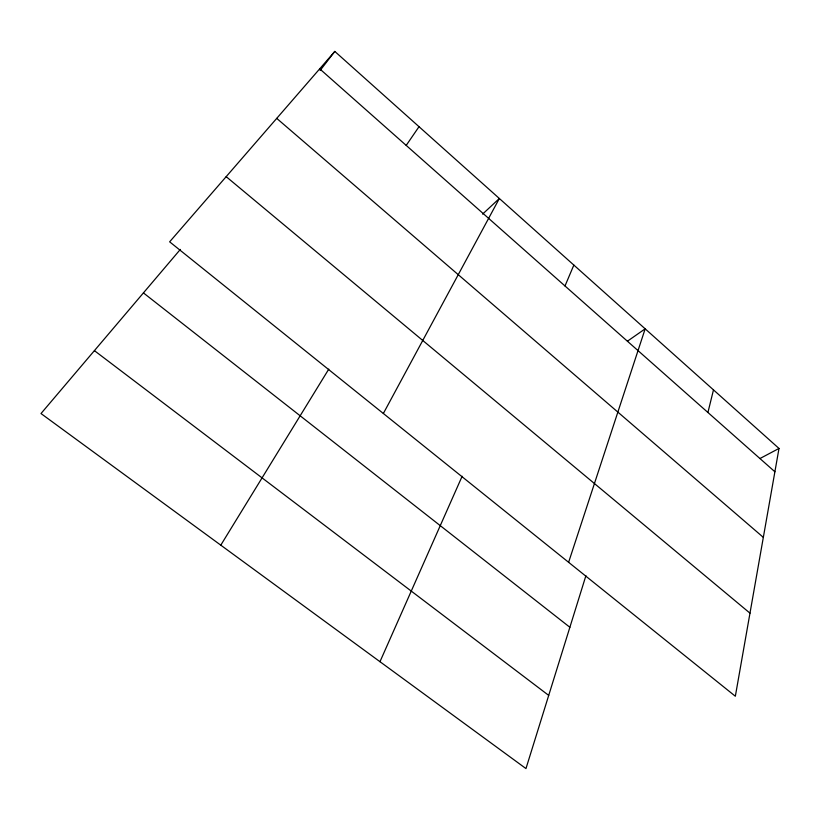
<?xml version="1.0" encoding="UTF-8"?>
<svg xmlns="http://www.w3.org/2000/svg" width="820" height="820" viewBox="0 0 820 820"><rect width="100%" height="100%" fill="white"/><g stroke="black" fill="none" stroke-linecap="round" stroke-linejoin="round"><path stroke-width="1.23" d="M779 448.448L735.345 696.241L169.648 241.828L334.806 51.424L779 448.448L759.966 458.523M707.926 412.481L713.482 389.889M585.91 575.681L525.968 768.576L41 413.546L180.338 249.423M568.608 562.315L645.166 328.83L627.454 341.181M565 285.965L573.846 265.085M379.978 661.699L462.142 476.256M383.35 413.495L499.349 198.491L482.601 214.112M220.785 545.167L328.779 369.123M406.207 145.396L419.02 126.69M320.128 70.479L334.806 51.424M94.402 350.642L548.713 695.391M143.428 292.904L569.88 627.279M226.176 176.648L749.982 613.165M276.729 118.377L763.338 537.366M319.697 68.829L774.89 471.766"/></g></svg>
